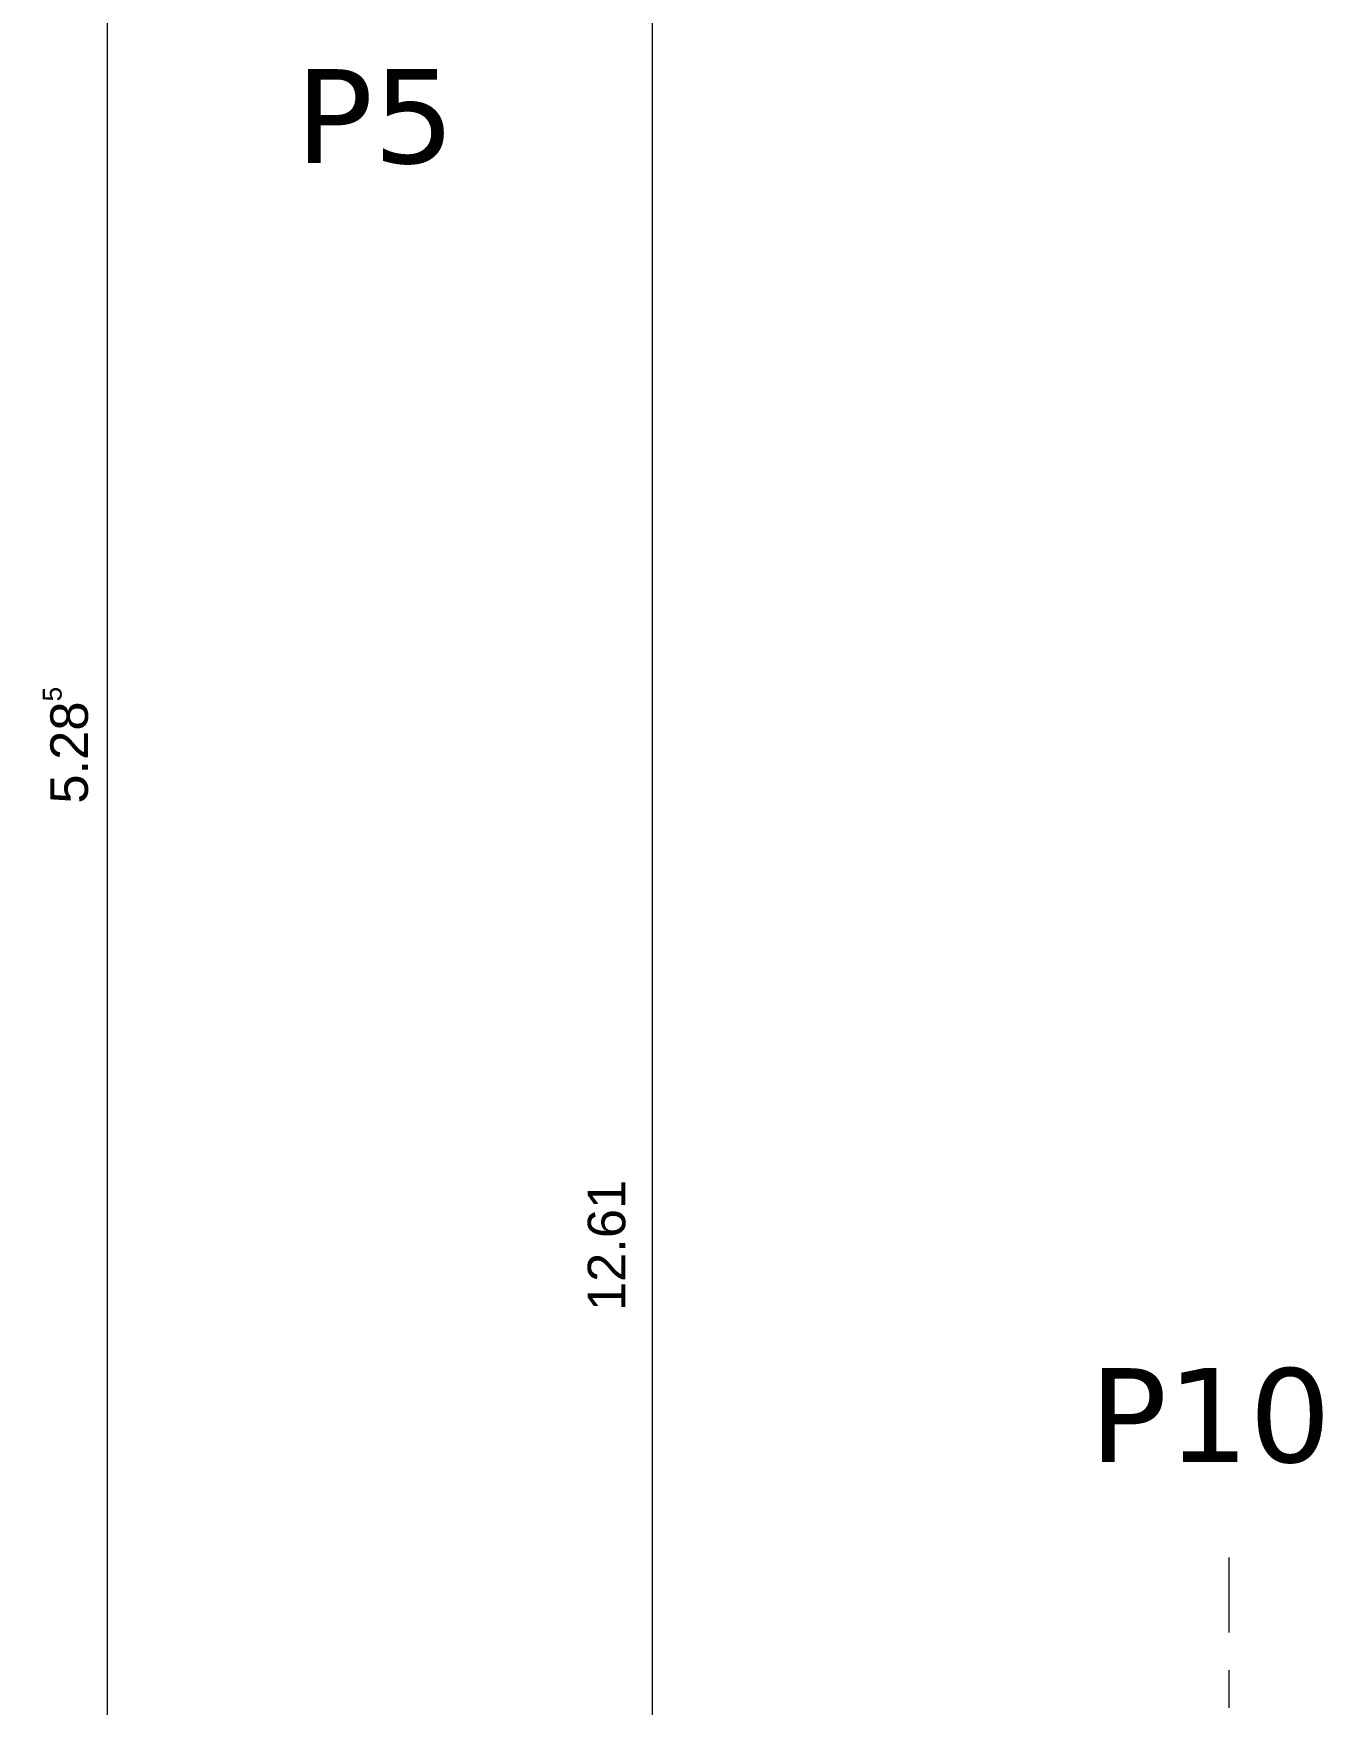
# Model space of a CAD drawing. Header units: metres. Extents: x -85.4 to -16.9, y -21.5 to 5.8.
# Drawn here: x -52.655 to -49.225, y -12.35 to -7.904 of the extents above; entities that cross this region are included whole.
import ezdxf

# ---------------------------------------------------------------- set-up
doc = ezdxf.new("R2010")
doc.units = ezdxf.units.M
doc.linetypes.add('_Rasterlinie_', pattern=[0.375, 0.2, -0.05, 0.075, -0.05])
for name, color, linetype, lineweight in [('A-____-____-DIMS', 7, 'Continuous', 5), ('A-____-____-DIMS-50', 7, 'Continuous', 5), ('S-GRID-____-OTLN', 7, 'Continuous', 5)]:
    doc.layers.add(name, color=color, linetype=linetype, lineweight=lineweight)
doc.layers.add('S-GRID-____-IDEN', color=7, linetype='Continuous', lineweight=9, true_color=0x5555aa)
doc.styles.add('Arial_2', font='arial.ttf', dxfattribs={"height": 0.1})
doc.styles.add('Verdana_B', font='verdana.ttf', dxfattribs={"height": 0.25})
doc.dimstyles.new('SUB_Rohbau_fein_1', dxfattribs={"dimscale": 0.3048, "dimtxt": 0.102026, "dimasz": 0.246063, "dimexe": 0.164042, "dimexo": 0.0625, "dimgap": 0.123031, "dimtad": 1, "dimrnd": 0.005, "dimzin": 0, "dimdsep": 46, "dimtxsty": 'Arial_2', "dimblk1": 'OBLIQUE', "dimblk2": 'OBLIQUE', "dimsah": 1, "dimcen": 0.09, "dimazin": 0, "dimtfac": 1, "dimtdec": 4, "dimtix": 1, "dimtmove": 0, "dimatfit": 3, "dimfxl": 0.164042, "dimfxlon": 1, "dimtvp": 1, "dimtfill": 1, "dimtolj": 1, "dimtzin": 0, "dimarcsym": 2})

# ---------------------------------------------------------------- blocks, each defined once
blk = doc.blocks.new('DIMBLOCK142--01_UG_OK_FFB_AF_lu')
at = {"layer": 'A-____-____-DIMS-50'}
for p, q in [((-51.008, -4.8234), (-51.0455, -4.7859)), ((-51.008, -4.8234), (-51.058, -4.8234)), ((-51.008, -17.4334), (-51.008, -4.8234)), ((-51.008, -4.8234), (-50.9705, -4.8609)), ((-51.008, -4.8234), (-50.958, -4.8234)), ((-51.008, -17.4334), (-51.0455, -17.3959)), ((-51.008, -17.4334), (-51.058, -17.4334)), ((-51.008, -17.4334), (-50.9705, -17.4709)), ((-51.008, -17.4334), (-50.958, -17.4334))]:
    blk.add_line(p, q, dxfattribs=at)
at = {"layer": 'A-____-____-DIMS-50', "color": 0, "insert": (-51.18, -11.3029), "char_height": 0.1, "width": 0.418697, "attachment_point": 1, "rotation": 90, "line_spacing_factor": 0.941778, "style": 'Arial_2', "bg_fill": 3, "box_fill_scale": 1.25, "bg_fill_color": 256, "bg_fill_true_color": 13158600, "bg_fill_transparency": 0}
blk.add_mtext('12.61', dxfattribs=at)
blk = doc.blocks.new('_Oblique')
at = {"color": 0, "linetype": 'ByBlock', "lineweight": -2}
blk.add_line((-0.5, -0.5), (0.5, 0.5), dxfattribs=at)
blk = doc.blocks.new('DIMBLOCK178--01_UG_OK_FFB_AF_lu')
at = {"layer": 'A-____-____-DIMS-50'}
for p, q in [((-52.458, -7.148), (-52.4955, -7.1105)), ((-52.458, -7.148), (-52.508, -7.148)), ((-52.458, -12.4345), (-52.458, -7.148)), ((-52.458, -7.148), (-52.4205, -7.1855)), ((-52.458, -7.148), (-52.408, -7.148)), ((-52.458, -12.4345), (-52.4955, -12.397)), ((-52.458, -12.4345), (-52.508, -12.4345)), ((-52.458, -12.4345), (-52.4205, -12.472)), ((-52.458, -12.4345), (-52.408, -12.4345))]:
    blk.add_line(p, q, dxfattribs=at)
at = {"layer": 'A-____-____-DIMS-50', "color": 0, "insert": (-52.63, -9.9529), "char_height": 0.1, "width": 0.388091, "attachment_point": 1, "rotation": 90, "line_spacing_factor": 0.941778, "style": 'Arial_2', "bg_fill": 3, "box_fill_scale": 1.25, "bg_fill_color": 256, "bg_fill_true_color": 13158600, "bg_fill_transparency": 0}
blk.add_mtext('5.28\\A2\\H0.5x;\\S5^  ;\\H2x;', dxfattribs=at)

msp = doc.modelspace()

# ---------------------------------------------------------------- linework, layer by layer
at = {"layer": 'S-GRID-____-OTLN', "color": 8, "linetype": '_Rasterlinie_', "true_color": 0x808080}
msp.add_line((-49.473, -20.6582), (-49.473, -11.8691), dxfattribs=at)

# ---------------------------------------------------------------- texts
at = {"layer": 'S-GRID-____-IDEN', "color": 8, "lineweight": 5, "true_color": 0x808080, "char_height": 0.25, "attachment_point": 1, "style": 'Verdana_B'}
for s, insert, width in [('P5', (-51.9578, -7.9989), 0.601266), ('P10', (-49.845, -11.4546), 0.89789)]:
    msp.add_mtext(s, dxfattribs=dict(at, insert=insert, width=width))

# ---------------------------------------------------------------- dimensions: what is measured, and where the dimension line sits
at = {"layer": 'A-____-____-DIMS'}
dim = msp.add_linear_dim(base=(-51.008, -4.8234), p1=(-51.058, -17.4334), p2=(-51.058, -4.8234), angle=90, dimstyle='SUB_Rohbau_fein_1', override={"dimpost": '<>', "dimfxl": 12.609995}, dxfattribs=at)
dim.commit()
dim.dimension.update_dxf_attribs({"geometry": 'DIMBLOCK142--01_UG_OK_FFB_AF_lu', "text_midpoint": (-51.0966, -11.1284)})
dim = msp.add_linear_dim(base=(-52.458, -7.148), p1=(-52.408, -12.4345), p2=(-52.508, -7.148), angle=90, text='\\A1;5.28\\Q;{\\A1;{\\H0.5x;\\S5^ ;}}', dimstyle='SUB_Rohbau_fein_1', override={"dimpost": '<>', "dimfxl": 5.287421}, dxfattribs=at)
dim.commit()
dim.dimension.update_dxf_attribs({"geometry": 'DIMBLOCK178--01_UG_OK_FFB_AF_lu', "text_midpoint": (-52.5466, -9.7912)})

doc.saveas('drawing.dxf')
